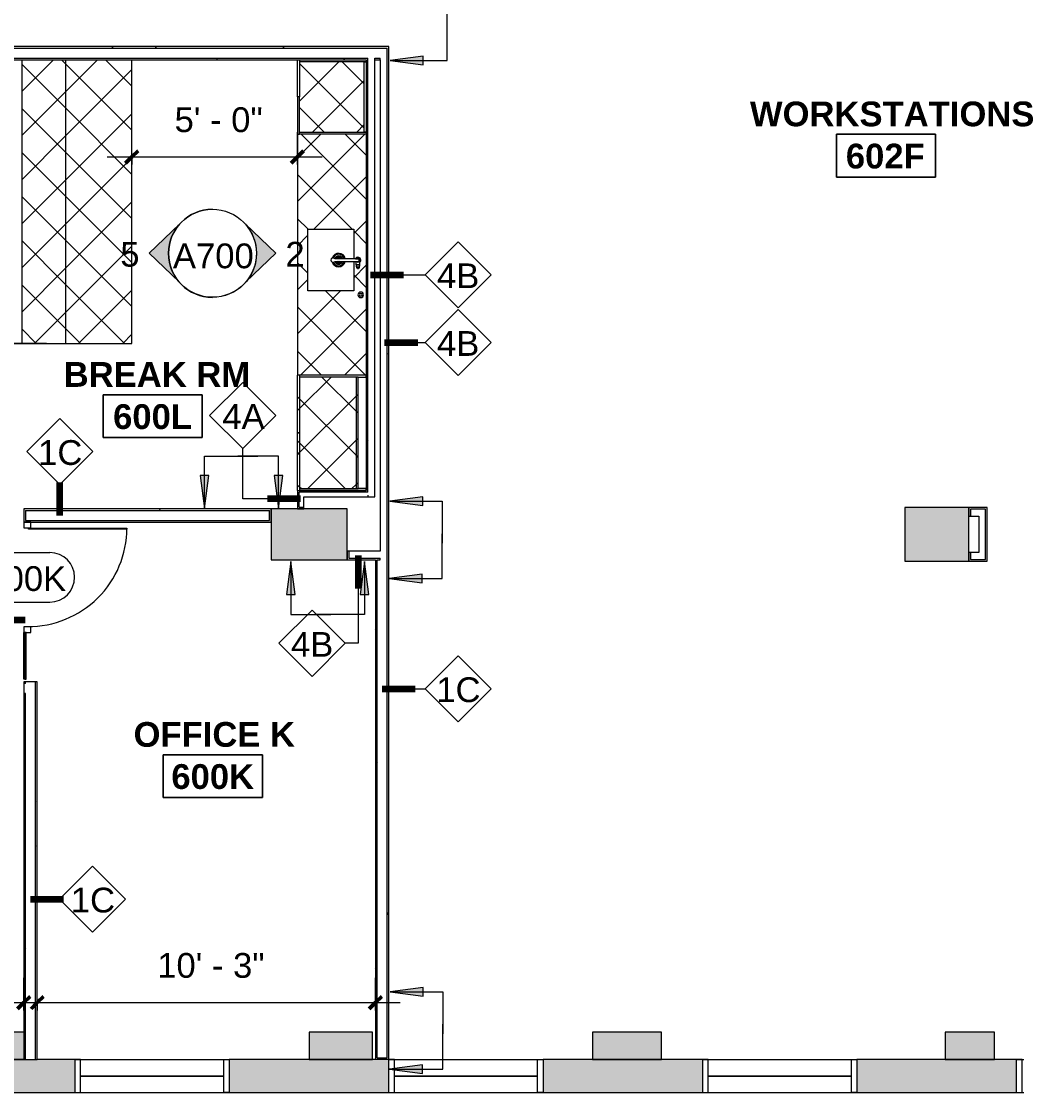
# Model space of a CAD drawing. Header units: inches. Extents: x 920 to 3279, y -557 to 1354.
# Drawn here: x 2695.1 to 3056.6, y 72 to 461.2 of the extents above; entities that cross this region are included whole.
import ezdxf

# ---------------------------------------------------------------- set-up
doc = ezdxf.new("R2010")
doc.units = ezdxf.units.IN
doc.header["$MEASUREMENT"] = 0
for name, color, linetype, lineweight in [('1600 K ST 6th Floor-Clean-REVISED_dwg', 8, 'Continuous', 9), ('A-ANNO-DIMS', 211, 'Continuous', 9), ('A-ANNO-DIMS-96', 211, 'Continuous', 9), ('A-AREA-IDEN', 2, 'Continuous', 9), ('A-COLS', 52, 'Continuous', 13), ('A-DOOR', 31, 'Continuous', 13), ('A-DOOR-IDEN', 31, 'Continuous', 9), ('A-GLAZ-CURT', 52, 'Continuous', 9), ('A-GLAZ-CWMG', 51, 'Continuous', 9), ('A-Glaz-Exst', 7, 'Continuous', 9), ('A-WALL', 113, 'Continuous', 13), ('A-WALL-IDEN', 211, 'Continuous', 9), ('A-WALL-PATT', 111, 'Continuous', 13), ('G-ANNO-SYMB', 111, 'Continuous', 9), ('G-ANNO-TEXT', 4, 'Continuous', 9), ('I-WALL', 2, 'Continuous', 13), ('P-SANR-FIXT', 6, 'Continuous', 9), ('Q-CASE', 31, 'Continuous', 9)]:
    doc.layers.add(name, color=color, linetype=linetype, lineweight=lineweight)
doc.styles.add('Arial', font='arial.ttf', dxfattribs={"height": 9})
doc.styles.add('Swis721 Lt BT_2', font='swissl.ttf', dxfattribs={"height": 9})
doc.styles.add('Swis721 Lt BT_B', font='', dxfattribs={"height": 9})
doc.styles.get('Swis721 Lt BT_B').set_extended_font_data('Swis721 Lt BT', bold=True)
doc.dimstyles.new('OTJ_-_3_32__Linear__1_2__Tolerance', dxfattribs={"dimscale": 12, "dimtxt": 9.497835, "dimasz": 0.375, "dimexe": 0.75, "dimexo": 0.5, "dimgap": 0.5, "dimtad": 1, "dimdec": 1, "dimrnd": 0.5, "dimzin": 3, "dimdsep": 46, "dimlunit": 4, "dimtxsty": 'Swis721 Lt BT_2', "dimblk1": 'OBLIQUE', "dimblk2": 'OBLIQUE', "dimsah": 1, "dimcen": 0.09, "dimdle": 0.75, "dimazin": 0, "dimtfac": 1, "dimtdec": 4, "dimtix": 1, "dimtmove": 0, "dimatfit": 3, "dimfxl": 1, "dimtvp": 1, "dimfrac": 2, "dimtolj": 1, "dimtzin": 0, "dimarcsym": 2})
pattern_1 = [(0, (1742.605, 0), (30.72, 7.68), [1.267, -21.773, 1.267, -21.773, -122.88]), (0, (1742.605, 0), (30.72, 7.68), [-46.08, 1.267, -44.813, 1.267, -21.773, -53.76]), (0, (1742.605, 0), (30.72, 7.68), [-115.2, 1.267, -14.093, 1.267, -37.133]), (120, (1754.125, 3.84), (-22.011075, 22.7643), [1.267, -21.773, 1.267, -21.773, -122.88]), (120, (1754.125, 3.84), (-22.011075, 22.7643), [-46.08, 1.267, -44.813, 1.267, -21.773, -53.76]), (120, (1754.125, 3.84), (-22.011075, 22.7643), [-115.2, 1.267, -14.093, 1.267, -37.133]), (240, (1757.965, 19.2), (-8.708925, -30.4443), [1.267, -21.773, 1.267, -21.773, -122.88]), (240, (1757.965, 19.2), (-8.708925, -30.4443), [-46.08, 1.267, -44.813, 1.267, -21.773, -53.76]), (240, (1757.965, 19.2), (-8.708925, -30.4443), [-115.2, 1.267, -14.093, 1.267, -37.133])]
pattern_2 = [(135, (334.719, -1080.067), (-8.01223, -8.01223), []), (225, (334.719, -1080.067), (8.01223, -8.01223), [])]
pattern_3 = [(45, (0, 0), (-8.01223, 8.01223), []), (135, (0, 0), (-8.01223, -8.01223), [])]

# ---------------------------------------------------------------- blocks, each defined once
blk = doc.blocks.new('CW-Single Glass Door - Patch Only - Short Pull-7431654-Level XX  CONSTRUCTION')
at = {"layer": 'A-DOOR'}
for p, q in [((-17.875, 37), (-17.5, 37)), ((-17.875, 1.25), (-17.875, 37)), ((-17.5, 37), (-17.5, 1.25)), ((-17.5, 1.25), (-17.875, 1.25))]:
    blk.add_line(p, q, dxfattribs=at)
at = {"layer": 'A-DOOR', "lineweight": 9}
blk.add_arc((-17.875, 1.25), 35.75, 359.5, 90, dxfattribs=at)
blk = doc.blocks.new('existing columns - existing columns-7228682-Level XX  CONSTRUCTION')
at = {"layer": 'A-COLS', "lineweight": 9}
h = blk.add_hatch(color=7, dxfattribs=at)
h.paths.add_polyline_path([(384.5, 264.85), (384.5, 284.85), (359.5, 284.85), (359.5, 264.85)], flags=0)
h.paths.add_polyline_path([(1273.33, 265.1), (1296.58, 265.1), (1296.58, 284.6), (1273.33, 284.6)], flags=0)
h.paths.add_polyline_path([(614.75, 265.1), (614.75, 284.6), (585.25, 284.6), (585.25, 265.1)], flags=0)
h.paths.add_polyline_path([(162.62, 265.35), (162.62, 284.85), (125.37, 284.85), (125.37, 265.35)], flags=0)
h.paths.add_polyline_path([(816.33, 265.6), (841.58, 265.6), (841.58, 284.1), (816.33, 284.1)], flags=0)
h.paths.add_polyline_path([(1043.14, 265.6), (1070.77, 265.6), (1070.77, 284.1), (1043.14, 284.1), (1043.14, 267.07)], flags=0)
h.paths.add_polyline_path([(1297.94, 517.56), (1297.94, 540.06), (1274.69, 540.06), (1274.69, 517.56)], flags=0)
h.paths.add_polyline_path([(1049.47, 518.87), (1070.77, 518.87), (1070.77, 538.75), (1043.14, 538.75), (1043.14, 518.87)], flags=0)
h.paths.add_polyline_path([(816.33, 520.1), (841.58, 520.1), (841.58, 538.22), (816.33, 538.22)], flags=0)
h.paths.add_polyline_path([(615, 520.1), (615, 539.97), (585, 539.97), (585, 520.1)], flags=0)
h.paths.add_polyline_path([(365.37, 522.37), (396.25, 522.37), (396.25, 540.6), (365.37, 540.6)], flags=0)
h.paths.add_polyline_path([(369, 759.02), (395, 759.02), (395, 770.52), (369, 770.52)], flags=0)
at = {"layer": 'A-COLS', "color": 8, "lineweight": 20}
for p, q in [((1296.58, 284.6), (1273.33, 284.6)), ((1273.33, 284.6), (1273.33, 265.1)), ((1296.58, 265.1), (1296.58, 284.6)), ((1070.77, 284.1), (1043.14, 284.1)), ((1043.14, 284.1), (1043.14, 265.6)), ((1070.77, 265.6), (1070.77, 284.1)), ((1043.14, 265.6), (1070.77, 265.6)), ((1273.33, 265.1), (1296.58, 265.1))]:
    blk.add_line(p, q, dxfattribs=at)
blk = doc.blocks.new('perimeter columns - perimeter columns-7228800-Level XX  CONSTRUCTION')
at = {"layer": 'A-COLS', "lineweight": 9}
h = blk.add_hatch(color=7, dxfattribs=at)
h.paths.add_polyline_path([(12, 84), (59, 84), (59, 94), (12, 94)], flags=0)
h.paths.add_polyline_path([(573.1, 84), (629, 84), (629, 94), (571, 94), (571, 84)], flags=0)
h.paths.add_polyline_path([(743.95, 84), (743.95, 94), (685, 94), (685, 84)], flags=0)
h.paths.add_polyline_path([(173, 84), (173, 94), (115, 94), (115, 84)], flags=0)
h.paths.add_polyline_path([(1390.51, 84), (1421.51, 84), (1426.24, 85.3), (1422.09, 94), (1390.51, 94)], flags=0)
h.paths.add_polyline_path([(229, 84), (287, 84), (287, 94), (229, 94)], flags=0)
h.paths.add_polyline_path([(953.95, 84), (953.95, 94), (931.95, 94), (931.95, 84), (953.33, 84)], flags=0)
h.paths.add_polyline_path([(457, 84), (515, 84), (515, 94), (457, 94)], flags=0)
h.paths.add_polyline_path([(343, 84), (401, 84), (401, 94), (343, 94)], flags=0)
h.paths.add_polyline_path([(1079.95, 84), (1079.95, 94), (1056.95, 94), (1056.95, 84)], flags=0)
h.paths.add_polyline_path([(1159.95, 84), (1184.95, 84), (1184.95, 94), (1159.95, 94)], flags=0)
h.paths.add_polyline_path([(1287.95, 84), (1305.95, 84), (1305.95, 94), (1287.95, 94)], flags=0)
h.paths.add_polyline_path([(838.95, 84), (838.95, 94), (819.95, 94), (819.95, 84), (838.33, 84)], flags=0)
h.paths.add_polyline_path([(1523.01, 178.61), (1524.2, 182.34), (1524.2, 206.47), (1515.95, 206.47), (1515.95, 182.29), (1519.44, 180.47)], flags=0)
h.paths.add_polyline_path([(1524.2, 318.22), (1524.2, 348.22), (1515.95, 348.22), (1515.95, 318.22)], flags=0)
h.paths.add_polyline_path([(1524.2, 436.04), (1524.2, 456.04), (1515.95, 456.04), (1515.95, 436.04)], flags=0)
h.paths.add_polyline_path([(1524.2, 551.04), (1524.2, 569.54), (1515.95, 569.54), (1515.95, 551.04)], flags=0)
h.paths.add_polyline_path([(1515.95, 680.5), (1524.2, 680.5), (1524.2, 704.5), (1515.95, 704.5)], flags=0)
h.paths.add_polyline_path([(722.81, 696.5), (739.8, 696.5), (739.8, 704.5), (722.81, 704.5)], flags=0)
h.paths.add_polyline_path([(946.41, 696.5), (952.2, 696.5), (952.2, 704.5), (932.2, 704.5), (932.2, 696.5)], flags=0)
h.paths.add_polyline_path([(833.7, 696.5), (833.7, 704.5), (815.2, 704.5), (815.2, 696.5)], flags=0)
h.paths.add_polyline_path([(574.9, 696.5), (574.9, 704.5), (560.9, 704.5), (560.9, 769.75), (547.9, 769.75), (547.9, 696.5), (573.1, 696.5)], flags=0)
h.paths.add_polyline_path([(1270.45, 696.5), (1301.45, 696.5), (1301.45, 704.5), (1270.45, 704.5)], flags=0)
h.paths.add_polyline_path([(1385.45, 696.5), (1410.45, 696.5), (1410.45, 704.5), (1385.45, 704.5)], flags=0)
h.paths.add_polyline_path([(1179.83, 696.5), (1182.95, 696.5), (1182.95, 704.5), (1159.7, 704.5), (1159.7, 696.5), (1174.08, 696.5)], flags=0)
h.paths.add_polyline_path([(1049.7, 696.5), (1075.7, 696.5), (1075.7, 704.5), (1049.7, 704.5)], flags=0)
at = {"layer": 'A-COLS', "color": 8, "lineweight": 20}
for p, q in [((953.95, 94), (931.95, 94)), ((953.95, 84), (953.95, 94)), ((1056.95, 94), (1056.95, 84)), ((1079.95, 94), (1056.95, 94)), ((1079.95, 84), (1079.95, 94)), ((1159.95, 94), (1159.95, 84)), ((1184.95, 94), (1159.95, 94)), ((1184.95, 84), (1184.95, 94)), ((1287.95, 94), (1287.95, 84)), ((1305.95, 94), (1287.95, 94)), ((1305.95, 84), (1305.95, 94)), ((931.95, 84), (953.95, 84)), ((1056.95, 84), (1079.95, 84)), ((1159.95, 84), (1184.95, 84)), ((1287.95, 84), (1305.95, 84))]:
    blk.add_line(p, q, dxfattribs=at)
blk = doc.blocks.new('System Panel - Glazed-7590579-Level XX  CONSTRUCTION')
at = {"layer": 'A-GLAZ-CURT', "lineweight": 13}
for p, q in [((8.5, 0.375), (-8.5, 0.375)), ((-8.5, 0.375), (-8.5, -0.125)), ((8.5, -0.125), (8.5, 0.375)), ((-8.5, -0.125), (8.5, -0.125))]:
    blk.add_line(p, q, dxfattribs=at)
blk = doc.blocks.new('Rectangular Mullion - 2_ x 2 9_16_ rectangular-7291188-Level XX  CONSTRUCTION')
at = {"layer": 'A-GLAZ-CWMG', "lineweight": 20}
for p, q in [((0, 0.4375), (-2, 0.4375)), ((-2, 0.4375), (-2, -2.125)), ((0, -2.125), (0, 0.4375)), ((-2, -2.125), (0, -2.125))]:
    blk.add_line(p, q, dxfattribs=at)
blk = doc.blocks.new('Rectangular Mullion - 1 1_8_ x 7_8_ rectangular-7590581-Level XX  CONSTRUCTION')
at = {"layer": 'A-GLAZ-CWMG'}
for p, q in [((953.33, 222.22), (953.33, 239.22)), ((954.2, 222.22), (954.2, 239.22)), ((953.64, 222.22), (953.33, 222.22)), ((954.2, 222.22), (954.14, 222.22))]:
    blk.add_line(p, q, dxfattribs=at)
blk = doc.blocks.new('CW Cupbd1 - Fridge 80_h x 24_d - 2 Doors - COUNTER DEPTH-7509609-Level XX  CONSTRUCTION')
at = {"layer": 'Q-CASE'}
h = blk.add_hatch(dxfattribs=at)
h.set_pattern_fill('FP_4', color=256, style=0, pattern_type=2)
h.set_pattern_definition(pattern_2)
h.paths.add_polyline_path([(43.25, -6.06), (43.25, -5.31), (2.75, -5.31), (2.75, -6.06), (40.29, -6.06)], flags=0)
h = blk.add_hatch(dxfattribs=at)
h.set_pattern_fill('FP_4', color=256, style=0, pattern_type=2)
h.set_pattern_definition(pattern_2)
h.paths.add_polyline_path([(43.25, -6.06), (2.75, -6.06), (2.75, -26.56), (43.25, -26.56)], flags=0)
h = blk.add_hatch(dxfattribs=at)
h.set_pattern_fill('FP_4', color=256, style=0, pattern_type=2)
h.set_pattern_definition(pattern_2)
h.paths.add_polyline_path([(23, -27.31), (23, -26.56), (2, -26.56), (2, -27.31)], flags=0)
h = blk.add_hatch(dxfattribs=at)
h.set_pattern_fill('FP_4', color=256, style=0, pattern_type=2)
h.set_pattern_definition(pattern_2)
h.paths.add_polyline_path([(44, -26.56), (23, -26.56), (23, -27.31), (44, -27.31)], flags=0)
at = {"layer": 'Q-CASE', "lineweight": 20}
for p, q in [((2.75, -2.36), (2, -2.36)), ((2, -2.36), (2, -26.56)), ((2.75, -5.31), (2.75, -2.36)), ((44, -2.36), (43.25, -2.36)), ((43.25, -2.36), (43.25, -5.31)), ((44, -26.56), (44, -2.36))]:
    blk.add_line(p, q, dxfattribs=at)
at = {"layer": 'Q-CASE'}
for p, q in [((43.25, -5.31), (2.75, -5.31)), ((2.75, -5.31), (2.75, -6.06)), ((2.75, -6.06), (2.75, -26.56)), ((2.75, -6.06), (43.25, -6.06)), ((43.25, -6.06), (43.25, -5.31)), ((43.25, -26.56), (43.25, -6.06)), ((2, -26.56), (23, -26.56)), ((2, -26.56), (2, -27.31)), ((23, -27.31), (23, -26.56)), ((23, -26.56), (44, -26.56)), ((23, -26.56), (23, -27.31)), ((44, -27.31), (44, -26.56)), ((23, -27.31), (2, -27.31)), ((44, -27.31), (23, -27.31))]:
    blk.add_line(p, q, dxfattribs=at)
blk = doc.blocks.new('SUITE 602 BAR1 - SUITE 602 BAR-7288213-Level XX  CONSTRUCTION')
at = {"layer": 'Q-CASE'}
h = blk.add_hatch(dxfattribs=at)
h.set_pattern_fill('FP_1', color=256, style=0, pattern_type=2)
h.set_pattern_definition(pattern_3)
h.paths.add_polyline_path([(968.57, 344.22), (968.57, 447.22), (952.57, 447.22), (952.57, 344.22), (967.57, 344.22)], flags=0)
h = blk.add_hatch(dxfattribs=at)
h.set_pattern_fill('FP_1', color=256, style=0, pattern_type=2)
h.set_pattern_definition(pattern_3)
h.paths.add_polyline_path([(968.57, 344.22), (992.57, 344.22), (992.57, 447.22), (968.57, 447.22), (968.57, 424.1)], flags=0)
for p, q in [((952.57, 447.22), (952.57, 344.22)), ((968.57, 344.22), (968.57, 447.22)), ((992.57, 344.22), (992.57, 447.22)), ((952.57, 344.22), (968.57, 344.22)), ((968.57, 344.22), (992.57, 344.22))]:
    blk.add_line(p, q, dxfattribs=at)
blk = doc.blocks.new('Sink-Top_Under_Mount-Kitchen-KOHLER-Vault-K-3894 _2_ - Under-Mount_ NA-Stainless Steel-7303153-Level XX  CONSTRUCTION')
at = {"layer": 'P-SANR-FIXT'}
for centre in [(-1.28, 0), (-1.25, 0.28), (-1.15, 0.56), (-1, 0.8), (-0.95, 0), (-0.91, 0.29), (-0.8, 1), (-0.77, 0.56), (-0.62, 0), (-0.56, 1.15), (-0.56, 0.77), (-0.54, 0.31), (0.54, 0.31), (0.56, 1.15), (0.56, 0.77), (0.62, 0), (0.77, 0.56), (0.8, 1), (0.91, 0.29), (0.95, 0), (1, 0.8), (1.15, 0.56), (1.25, 0.28), (1.28, 0), (-1.25, -0.28), (-1.15, -0.56), (-1, -0.8), (-0.91, -0.29), (-0.8, -1), (-0.77, -0.56), (-0.56, -0.77), (-0.56, -1.15), (-0.54, -0.31), (0.54, -0.31), (0.56, -1.15), (0.56, -0.77), (0.77, -0.56), (0.8, -1), (0.91, -0.29), (1, -0.8), (1.15, -0.56), (1.25, -0.28)]:
    blk.add_circle(centre, 0.0946, dxfattribs=at)
for radius, start, end in [(2.45, 101.5682, 252.0188), (2.15, 103.1041, 249.4805), (2.12, 103.314, 249.3298), (1.5, 108.3684, 249.6965), (1.5, 360, 71.5564), (2.45, 360, 78.3934), (2.15, 360, 76.9136), (2.12, 360, 76.72), (1.5, 289.9108, 360), (2.12, 289.9228, 360), (2.15, 289.7808, 360), (2.45, 287.5521, 360)]:
    blk.add_arc((0, 0), radius, start, end, dxfattribs=at)
blk = doc.blocks.new('Faucet-Kitchen-KOHLER-Simplice-K-596 _1_ - CP-Polished Chrome-7305370-Level XX  CONSTRUCTION')
at = {"layer": 'P-SANR-FIXT'}
for p, q in [((-0.47, -0.93), (-0.47, 0.03)), ((1.71, 0.65), (0.77, 0.7)), ((1.74, 0.56), (1.74, 0.62)), ((1.74, 0.56), (1.74, -0.56)), ((1.79, 0.56), (1.74, 0.56)), ((1.79, 0.6), (1.79, 0.56)), ((1.79, 0.56), (1.79, -0.56)), ((2.77, 0.57), (1.83, 0.64)), ((2.74, 0.36), (2.32, 0.36)), ((2.69, 0.15), (2.69, -0.13)), ((3.02, 0.19), (2.73, 0.19)), ((2.85, 0.24), (2.85, 0.5)), ((3.02, 0.19), (2.92, 0.19)), ((3.02, -0.19), (3.02, 0.19)), ((-0.47, -0.93), (-0.47, -8.29)), ((0.47, -0.93), (0.47, 0)), ((0.47, -8.32), (0.47, -0.93)), ((1.74, -0.62), (1.74, -0.56)), ((1.74, -0.56), (1.79, -0.56)), ((1.79, -0.56), (1.79, -0.6)), ((2.74, -0.37), (2.32, -0.37)), ((2.75, -0.19), (3.02, -0.19)), ((2.85, -0.5), (2.85, -0.25)), ((2.92, -0.19), (3.02, -0.19)), ((-0.47, -8.29), (-0.71, -8.89)), ((0.7, -8.89), (0.47, -8.32))]:
    blk.add_line(p, q, dxfattribs=at)
for centre, radius, start, end in [((0, 0), 1.04, 42.1959, 180), ((0, 0), 0.723, 360, 180), ((0, 0), 0.472, 360, 176.882), ((0.62, -3.7), 4.4, 88.0554, 95.0922), ((1.71, 0.62), 0.0286, 0, 87), ((1.83, 0.6), 0.0344, 90, 180), ((2.73, 0.79), 0.608, 226.3561, 270), ((1.47, 0), 0.922, 336.8502, 23.1498), ((2.73, 0.15), 0.037, 90, 180), ((2.77, 0.49), 0.0829, 7.4038, 86), ((3.08, 0.48), 0.333, 224.9896, 240.1997), ((0, 0), 1.04, 180, 243.0863), ((0, 0), 0.723, 180, 229.2949), ((0, 0), 0.723, 310.8692, 360), ((0, 0), 1.04, 297.0105, 317.5003), ((0.62, 3.69), 4.4, 268.0554, 271.9446), ((3.55, -39.55), 38.95, 92.7065, 94.0949), ((1.71, -0.62), 0.0313, 272.7065, 360), ((1.83, -0.6), 0.0353, 180, 271.9618), ((1.37, 12.7), 13.34, 271.9618, 276.0368), ((2.75, -0.83), 0.635, 90, 133.3167), ((2.75, -0.13), 0.0624, 180, 270), ((2.77, -0.5), 0.0743, 270, 0), ((3.07, -0.46), 0.306, 119.0824, 135.6683), ((-0.01, -9.11), 0.742, 162.4663, 17.5337)]:
    blk.add_arc(centre, radius, start, end, dxfattribs=at)
for centre, major_axis, ratio, start_param, end_param in [((2.51, 1.15), (-0.475, 0.972), 0.199029, 2.42058, 2.894638), ((2.49, -1.15), (0.496, 0.963), 0.190716, 0.27771, 0.732663)]:
    blk.add_ellipse(centre, major_axis=major_axis, ratio=ratio, start_param=start_param, end_param=end_param, dxfattribs=at)
blk = doc.blocks.new('INSINKERATOR SINK TOP SWITCH - INSINKERATOR SINK TOP SWITCH-7310114-Level XX  CONSTRUCTION')
at = {"layer": 'P-SANR-FIXT'}
for radius, start, end in [(1, 360, 180), (1, 180, 360), (0.5, 360, 180), (0.5, 180, 360)]:
    blk.add_arc((0, 0), radius, start, end, dxfattribs=at)
blk = doc.blocks.new('Rectangular Mullion - 2_ x 2 9_16_ rectangular-7349704-Level XX  CONSTRUCTION')
at = {"layer": 'A-GLAZ-CWMG', "lineweight": 20}
for p, q in [((-1, 0.4375), (1, 0.4375)), ((-1, -2.125), (-1, 0.4375)), ((1, 0.4375), (1, -2.125)), ((1, -2.125), (-1, -2.125))]:
    blk.add_line(p, q, dxfattribs=at)
blk = doc.blocks.new('CW Cupbd Combined - Oven Tower 96_h x 24_d - Single Shelf-7551916-Level XX  CONSTRUCTION')
at = {"layer": 'Q-CASE'}
h = blk.add_hatch(dxfattribs=at)
h.set_pattern_fill('FP_6', color=256, style=0, pattern_type=2)
h.set_pattern_definition([(315, (-418.23, 1083.019), (8.01223, 8.01223), []), (45, (-418.23, 1083.019), (-8.01223, 8.01223), [])])
h.paths.add_polyline_path([(2.75, 9.86), (2.75, 6.06), (28.25, 6.06), (28.25, 29.56), (2.75, 29.56), (2.75, 26.51)], flags=0)
at = {"layer": 'Q-CASE', "lineweight": 20}
for p, q in [((15.5, 30.31), (2, 30.31)), ((2, 30.31), (2, 29.56)), ((2, 29.56), (15.5, 29.56)), ((2, 5.31), (2, 29.56)), ((2.75, 29.56), (2.75, 5.31)), ((15.5, 29.56), (15.5, 30.31)), ((15.5, 29.56), (15.5, 30.31)), ((15.5, 30.31), (29, 30.31)), ((29, 29.56), (15.5, 29.56)), ((28.25, 5.31), (28.25, 29.56)), ((29, 30.31), (29, 29.56)), ((29, 29.56), (29, 5.31)), ((2.75, 5.31), (2, 5.31)), ((2.75, 6.06), (28.25, 6.06)), ((2.75, 5.31), (2.75, 6.06)), ((28.25, 5.31), (2.75, 5.31)), ((28.25, 6.06), (28.25, 5.31)), ((29, 5.31), (28.25, 5.31))]:
    blk.add_line(p, q, dxfattribs=at)
blk = doc.blocks.new('1600 K ST 6th Floor-Clean-REVISED_dwg-7023626-Level XX  CONSTRUCTION')
at = {"layer": 'A-Glaz-Exst'}
for p, q in [((973.95, 84), (971.95, 84)), ((971.95, 84), (1027.95, 84)), ((1025.95, 84), (1027.95, 84)), ((1087.95, 84), (1085.95, 84)), ((1085.95, 84), (1141.95, 84)), ((1139.95, 84), (1141.95, 84)), ((1201.95, 84), (1199.95, 84)), ((1199.95, 84), (1255.95, 84)), ((1253.95, 84), (1255.95, 84)), ((1315.95, 84), (1313.95, 84)), ((1313.95, 84), (1369.95, 84)), ((971.95, 72), (1027.95, 72)), ((1085.95, 72), (1141.95, 72)), ((1199.95, 72), (1255.95, 72)), ((1313.95, 72), (1369.95, 72))]:
    blk.add_line(p, q, dxfattribs=at)
at = {"layer": 'A-Glaz-Exst', "flags": 128}
for points in [[(971.95, 72), (973.95, 72), (973.95, 84)], [(1027.95, 72), (1025.95, 72), (1025.95, 84)], [(1085.95, 72), (1087.95, 72), (1087.95, 84)], [(1141.95, 72), (1139.95, 72), (1139.95, 84)], [(1199.95, 72), (1201.95, 72), (1201.95, 84)], [(1255.95, 72), (1253.95, 72), (1253.95, 84)], [(1313.95, 72), (1315.95, 72), (1315.95, 84)], [(1025.95, 78), (1025.95, 78), (973.96, 78), (973.95, 78), (1025.95, 78), (1025.95, 78), (973.95, 78), (973.95, 78)], [(1139.95, 78), (1139.95, 78), (1087.96, 78), (1087.95, 78), (1139.95, 78), (1139.95, 78), (1087.95, 78), (1087.95, 78)], [(1201.95, 78), (1201.95, 78), (1253.95, 78), (1253.95, 78), (1201.95, 78), (1201.96, 78), (1253.95, 78)]]:
    blk.add_lwpolyline(points, dxfattribs=at)
blk = doc.blocks.new('Elevation - Filled Arrow 2-347888-Level XX  CONSTRUCTION')
at = {"layer": 'G-ANNO-SYMB'}
blk.add_circle((0, 0), 0.1664, dxfattribs=at)
blk = doc.blocks.new('Elevation - Filled Arrow-151867-Level XX  CONSTRUCTION')
at = {"layer": 'G-ANNO-SYMB'}
h = blk.add_hatch(color=256, dxfattribs=at)
edge = h.paths.add_edge_path(flags=0)
edge.add_line((0, 0.2393), (0.1103, 0.1247))
edge.add_arc((-0.0002, -0.0002), 0.1667, 48.498, 130.5571)
edge.add_line((-0.1085, 0.1265), (0, 0.2393))
for p, q in [((0, 0.2393), (-0.1085, 0.1265)), ((-0.1084, 0.1266), (0, 0.2393)), ((0, 0.2393), (-0.1084, 0.1266)), ((0, 0.2393), (0.11, 0.1249)), ((0.1103, 0.1247), (0, 0.2393))]:
    blk.add_line(p, q, dxfattribs=at)
blk.add_arc((-0.0002, -0.0002), 0.1667, 48.498, 130.5571, dxfattribs=at)
blk.add_ellipse((-0.0002, -0.0001), major_axis=(-0.1667, 0), ratio=0.999376, start_param=3.141593, end_param=6.283185, dxfattribs=at)
blk = doc.blocks.new('DIMBLOCK5-Level XX  CONSTRUCTION')
at = {"layer": 'A-ANNO-DIMS-96', "transparency": 16777216}
for p, q in [((2581.56, 101.88), (2581.56, 113.7)), ((2695.93, 101.88), (2695.93, 113.7)), ((2572.56, 104.7), (2704.93, 104.7)), ((2581.56, 104.7), (2581.56, 101.88)), ((2695.93, 104.7), (2695.93, 101.88))]:
    blk.add_line(p, q, dxfattribs=at)
at = {"layer": 'A-ANNO-DIMS-96', "lineweight": 50, "transparency": 16777216}
for p, q in [((2581.56, 104.7), (2583.81, 106.95)), ((2695.93, 104.7), (2698.18, 106.95)), ((2581.56, 104.7), (2579.31, 102.45)), ((2695.93, 104.7), (2693.68, 102.45))]:
    blk.add_line(p, q, dxfattribs=at)
at = {"layer": 'A-ANNO-DIMS-96', "color": 0, "transparency": 16777216, "char_height": 9, "attachment_point": 1, "line_spacing_factor": 1.005062, "style": 'Swis721 Lt BT_2'}
for s, insert, width in [('9\' - 6 1/2"', (2614.1, 122.71), 59.1579), ('VIF', (2630.15, 95.63), 20.6239)]:
    blk.add_mtext(s, dxfattribs=dict(at, insert=insert, width=width))
blk = doc.blocks.new('_Oblique')
at = {"color": 0, "linetype": 'ByBlock', "lineweight": -2}
blk.add_line((-0.5, -0.5), (0.5, 0.5), dxfattribs=at)
blk = doc.blocks.new('Room Tag - Room Name and Number-3379422-Level XX  CONSTRUCTION')
at = {"layer": 'A-AREA-IDEN'}
for p, q in [((-0.1881, -0.1636), (-0.1881, -0.0018)), ((-0.1881, -0.0018), (0.1869, -0.0018)), ((0.1869, -0.0018), (-0.1881, -0.0018)), ((-0.1881, -0.0018), (-0.1881, -0.1636)), ((0.1869, -0.0018), (0.1869, -0.1636)), ((0.1869, -0.1636), (0.1869, -0.0018)), ((0.1869, -0.1636), (-0.1881, -0.1636)), ((-0.1881, -0.1636), (0.1869, -0.1636))]:
    blk.add_line(p, q, dxfattribs=at)
blk = doc.blocks.new('DIMBLOCK7-Level XX  CONSTRUCTION')
at = {"layer": 'A-ANNO-DIMS-96', "transparency": 16777216}
for p, q in [((2700.81, 101.88), (2700.81, 113.7)), ((2823.68, 101.88), (2823.68, 113.7)), ((2691.81, 104.7), (2832.68, 104.7)), ((2700.81, 104.7), (2700.81, 101.88)), ((2823.68, 104.7), (2823.68, 101.88))]:
    blk.add_line(p, q, dxfattribs=at)
at = {"layer": 'A-ANNO-DIMS-96', "lineweight": 50, "transparency": 16777216}
for p, q in [((2700.81, 104.7), (2703.06, 106.95)), ((2823.68, 104.7), (2825.93, 106.95)), ((2700.81, 104.7), (2698.56, 102.45)), ((2823.68, 104.7), (2821.43, 102.45))]:
    blk.add_line(p, q, dxfattribs=at)
at = {"layer": 'A-ANNO-DIMS-96', "color": 0, "transparency": 16777216, "insert": (2744.38, 122.71), "char_height": 9, "width": 42.8759, "attachment_point": 1, "line_spacing_factor": 1.005062, "style": 'Swis721 Lt BT_2'}
blk.add_mtext('10\' - 3"', dxfattribs=at)
blk = doc.blocks.new('DIMBLOCK8-Level XX  CONSTRUCTION')
at = {"layer": 'A-ANNO-DIMS-96', "transparency": 16777216}
for p, q in [((2687.85, 275.1), (2687.85, 353.22)), ((2704.17, 344.22), (2678.85, 344.22)), ((2687.85, 344.22), (2704.17, 344.22)), ((2689.93, 284.1), (2678.85, 284.1)), ((2687.85, 284.1), (2689.93, 284.1))]:
    blk.add_line(p, q, dxfattribs=at)
at = {"layer": 'A-ANNO-DIMS-96', "lineweight": 50, "transparency": 16777216}
for p, q in [((2687.85, 344.22), (2685.6, 346.47)), ((2687.85, 344.22), (2690.1, 341.97)), ((2687.85, 284.1), (2685.6, 286.35)), ((2687.85, 284.1), (2690.1, 281.85))]:
    blk.add_line(p, q, dxfattribs=at)
at = {"layer": 'A-ANNO-DIMS-96', "color": 0, "transparency": 16777216, "insert": (2669.84, 299.61), "char_height": 9, "width": 34.9159, "attachment_point": 1, "rotation": 90, "line_spacing_factor": 1.005062, "style": 'Swis721 Lt BT_2'}
blk.add_mtext('5\' - 0"', dxfattribs=at)
blk = doc.blocks.new('DIMBLOCK9-Level XX  CONSTRUCTION')
at = {"layer": 'A-ANNO-DIMS-96', "transparency": 16777216}
for p, q in [((2735.17, 409.15), (2735.17, 420.96)), ((2795.31, 409.15), (2795.31, 420.96)), ((2726.17, 411.96), (2804.31, 411.96)), ((2735.17, 411.96), (2735.17, 409.15)), ((2795.31, 411.96), (2795.31, 409.15))]:
    blk.add_line(p, q, dxfattribs=at)
at = {"layer": 'A-ANNO-DIMS-96', "lineweight": 50, "transparency": 16777216}
for p, q in [((2735.17, 411.96), (2737.42, 414.21)), ((2795.31, 411.96), (2797.56, 414.21)), ((2735.17, 411.96), (2732.92, 409.71)), ((2795.31, 411.96), (2793.06, 409.71))]:
    blk.add_line(p, q, dxfattribs=at)
at = {"layer": 'A-ANNO-DIMS-96', "color": 0, "transparency": 16777216, "insert": (2750.69, 429.98), "char_height": 9, "width": 34.9159, "attachment_point": 1, "line_spacing_factor": 1.005062, "style": 'Swis721 Lt BT_2'}
blk.add_mtext('5\' - 0"', dxfattribs=at)
blk = doc.blocks.new('Wall Tag - 1_4_-62626-Level XX  CONSTRUCTION')
at = {"layer": 'A-WALL-IDEN'}
for p, q in [((-0.125, 0), (0, 0.125)), ((0, 0.125), (0.125, 0)), ((-0.125, 0), (0, -0.125)), ((0, -0.125), (0.125, 0))]:
    blk.add_line(p, q, dxfattribs=at)
blk = doc.blocks.new('Door Tag - Door Tag-41184-Level XX  CONSTRUCTION')
at = {"layer": 'A-DOOR-IDEN'}
for p, q in [((-0.09375, 0.09375), (0.09375, 0.09375)), ((-0.09375, -0.09375), (0.09375, -0.09375))]:
    blk.add_line(p, q, dxfattribs=at)
for centre, start, end in [((-0.09375, 0), 90, 270), ((0.09375, 0), 270, 90)]:
    blk.add_arc(centre, 0.09375, start, end, dxfattribs=at)

msp = doc.modelspace()

# ---------------------------------------------------------------- hatches: boundary and pattern name
at = {"layer": 'A-WALL-PATT', "lineweight": 9}
h = msp.add_hatch(dxfattribs=at)
h.set_pattern_fill('FP_2', color=256, style=0, pattern_type=2)
h.set_pattern_definition(pattern_1)
h.paths.add_polyline_path([(2827.93, 451.47), (2827.93, 452.1), (2163, 452.1), (2163, 451.47), (2825.43, 451.47)], flags=0)
h = msp.add_hatch(dxfattribs=at)
h.set_pattern_fill('FP_2', color=256, style=0, pattern_type=2)
h.set_pattern_definition(pattern_1)
h.paths.add_polyline_path([(2828.56, 265.6), (2828.56, 452.1), (2827.93, 452.1), (2827.93, 265.6)], flags=0)
h = msp.add_hatch(dxfattribs=at)
h.set_pattern_fill('FP_2', color=256, style=0, pattern_type=2)
h.set_pattern_definition(pattern_1)
h.paths.add_polyline_path([(2820.93, 447.22), (2820.93, 447.85), (2327.23, 447.85), (2327.23, 447.22), (2820.31, 447.22)], flags=0)
h.paths.add_polyline_path([(2825.43, 447.22), (2825.43, 447.85), (2823.43, 447.85), (2823.43, 447.22), (2825, 447.22)], flags=0)
h.paths.add_polyline_path([(2226.25, 447.22), (2323.61, 447.22), (2323.61, 447.85), (2225.62, 447.85), (2225.62, 447.22)], flags=0)
h.paths.add_polyline_path([(2167.98, 447.22), (2222, 447.22), (2222, 447.85), (2167.25, 447.85), (2167.25, 447.22), (2167.87, 447.22)], flags=0)
h.paths.add_polyline_path([(2163.62, 447.22), (2163.62, 447.85), (2163, 447.85), (2163, 447.22)], flags=0)
h = msp.add_hatch(dxfattribs=at)
h.set_pattern_fill('FP_2', color=256, style=0, pattern_type=2)
h.set_pattern_definition(pattern_1)
h.paths.add_polyline_path([(2820.93, 290.1), (2820.93, 447.22), (2820.31, 447.22), (2820.31, 290.1)], flags=0)
h = msp.add_hatch(dxfattribs=at)
h.set_pattern_fill('FP_2', color=256, style=0, pattern_type=2)
h.set_pattern_definition(pattern_1)
h.paths.add_polyline_path([(2795.98, 290.1), (2820.31, 290.1), (2820.31, 290.72), (2795.98, 290.72)], flags=0)
h = msp.add_hatch(dxfattribs=at)
h.set_pattern_fill('FP_2', color=256, style=0, pattern_type=2)
h.set_pattern_definition(pattern_1)
h.paths.add_polyline_path([(2785.12, 279.85), (2785.75, 279.85), (2785.75, 284.1), (2695.93, 284.1), (2695.93, 279.85), (2696.56, 279.85), (2696.56, 283.47), (2785.12, 283.47)], flags=0)
h = msp.add_hatch(dxfattribs=at)
h.set_pattern_fill('FP_2', color=256, style=0, pattern_type=2)
h.set_pattern_definition(pattern_1)
h.paths.add_polyline_path([(2827.93, 84), (2827.93, 84.62), (2824.31, 84.62), (2824.31, 265.6), (2823.68, 265.6), (2823.68, 84), (2827.93, 84)], flags=0)
h = msp.add_hatch(dxfattribs=at)
h.set_pattern_fill('FP_2', color=256, style=0, pattern_type=2)
h.set_pattern_definition(pattern_1)
h.paths.add_polyline_path([(2828.56, 84), (2828.56, 265.6), (2827.93, 265.6), (2827.93, 84)], flags=0)
h = msp.add_hatch(dxfattribs=at)
h.set_pattern_fill('FP_2', color=256, style=0, pattern_type=2)
h.set_pattern_definition(pattern_1)
h.paths.add_polyline_path([(2696.51, 94), (2696.56, 94), (2696.56, 216.97), (2695.93, 216.97), (2695.93, 94)], flags=0)
h.paths.add_polyline_path([(2696.56, 220.6), (2696.56, 221.22), (2695.93, 221.22), (2695.93, 220.6)], flags=0)
h = msp.add_hatch(dxfattribs=at)
h.set_pattern_fill('FP_2', color=256, style=0, pattern_type=2)
h.set_pattern_definition(pattern_1)
h.paths.add_polyline_path([(2700.81, 84), (2700.81, 221.22), (2700.18, 221.22), (2700.18, 84)], flags=0)
for points in [[(2714.56, 72), (2714.56, 84), (2656.56, 84), (2656.56, 72), (2661.95, 72)], [(2828.56, 72), (2828.56, 84), (2770.56, 84), (2770.56, 72)], [(2942.56, 72), (2942.56, 84), (2884.56, 84), (2884.56, 72)], [(3056.56, 72), (3056.56, 84), (2998.56, 84), (2998.56, 72)]]:
    msp.add_hatch(color=7, dxfattribs=at).paths.add_polyline_path(points, flags=0)
at = {"layer": 'G-ANNO-TEXT'}
for points in [[(2828.96, 447.02), (2840.96, 445.44), (2840.96, 448.6)], [(2761.6, 284.18), (2763.18, 296.18), (2760.02, 296.18)], [(2788.39, 284.18), (2789.97, 296.18), (2786.81, 296.18)], [(2828.83, 286.89), (2840.83, 285.31), (2840.83, 288.47)], [(2792.93, 264.95), (2791.35, 252.95), (2794.51, 252.95)], [(2819.72, 264.95), (2818.14, 252.95), (2821.3, 252.95)], [(2828.59, 258.75), (2840.59, 257.17), (2840.59, 260.33)], [(2829.04, 108.62), (2841.04, 107.04), (2841.04, 110.2)], [(2828.79, 80.47), (2840.79, 78.89), (2840.79, 82.05)]]:
    msp.add_hatch(color=7, dxfattribs=at).paths.add_polyline_path(points, flags=0)
at = {"layer": 'Q-CASE'}
h = msp.add_hatch(dxfattribs=at)
h.set_pattern_fill('FP_1', color=256, style=0, pattern_type=2)
h.set_pattern_definition([(45, (1742.605, 0), (-8.01223, 8.01223), []), (135, (1742.605, 0), (-8.01223, -8.01223), [])])
h.paths.add_polyline_path([(2795.36, 332.72), (2820.31, 332.72), (2820.31, 420.22), (2795.31, 420.22), (2795.31, 332.72)], flags=0)
h.paths.add_polyline_path([(2818.31, 360.85), (2818.05, 360.88), (2817.81, 360.98), (2817.6, 361.14), (2817.44, 361.35), (2817.34, 361.59), (2817.31, 361.85), (2817.34, 362.11), (2817.44, 362.35), (2817.74, 362.66), (2817.83, 362.72), (2818.05, 362.81), (2818.31, 362.85), (2818.57, 362.81), (2818.81, 362.71), (2819.02, 362.56), (2819.18, 362.35), (2819.28, 362.11), (2819.31, 361.85), (2819.28, 361.59), (2819.18, 361.35), (2819.02, 361.14), (2818.81, 360.98), (2818.57, 360.88)], flags=0)
h.paths.add_polyline_path([(2815.76, 363.3), (2799.12, 363.3), (2799.12, 385.65), (2815.76, 385.65), (2815.76, 374.95), (2816.38, 374.95), (2816.61, 375.23), (2816.67, 375.3), (2816.87, 375.42), (2817.08, 375.49), (2817.31, 375.52), (2817.56, 375.49), (2817.79, 375.4), (2818.01, 375.24), (2818.2, 375.01), (2818.29, 374.83), (2818.34, 374.61), (2818.35, 374.36), (2818.29, 374.11), (2818.17, 373.89), (2818.01, 373.7), (2817.96, 372.76), (2817.87, 372.73), (2817.88, 372.68), (2817.95, 372.65), (2817.87, 371.69), (2817.81, 371.63), (2817.52, 371.59), (2817.5, 371.56), (2817.5, 371.46), (2817.12, 371.46), (2817.08, 371.61), (2817.06, 371.63), (2816.81, 371.63), (2816.74, 371.7), (2816.7, 372.66), (2816.75, 372.68), (2816.75, 372.73), (2816.66, 372.76), (2816.61, 373.71), (2816.34, 374), (2815.76, 374), (2815.76, 363.72)], flags=0)

# ---------------------------------------------------------------- linework, layer by layer
at = {"layer": 'A-WALL'}
for p, q in [((2163, 451.47), (2827.93, 451.47)), ((2827.93, 84.62), (2827.93, 451.47)), ((2327.23, 447.85), (2820.93, 447.85)), ((2820.93, 290.1), (2820.93, 447.85)), ((2823.43, 447.22), (2823.43, 447.85)), ((2823.43, 447.85), (2825.43, 447.85)), ((2825.43, 447.22), (2825.43, 447.85)), ((2795.98, 284.72), (2795.98, 290.1)), ((2820.93, 290.1), (2795.98, 290.1)), ((2795.98, 284.72), (2797.61, 284.72)), ((2696.56, 283.47), (2696.56, 279.85)), ((2696.56, 283.47), (2785.12, 283.47)), ((2785.12, 279.85), (2785.12, 283.47)), ((3045.31, 283.97), (3039.81, 283.97)), ((3039.81, 283.97), (3039.81, 281.47)), ((3045.31, 265.72), (3045.31, 283.97)), ((2696.56, 279.85), (2785.12, 279.85)), ((2814, 268.72), (2814, 266.22)), ((2814, 266.22), (2825.43, 266.22)), ((2824.31, 265.6), (2825.43, 265.6)), ((2824.31, 84.62), (2824.31, 265.6)), ((2825.43, 265.6), (2825.43, 266.22)), ((3039.81, 268.22), (3039.81, 265.72)), ((3039.81, 265.72), (3045.31, 265.72)), ((2696.56, 220.6), (2695.93, 220.6)), ((2696.56, 220.6), (2696.56, 221.22)), ((2700.18, 84), (2700.18, 221.22)), ((2696.56, 216.97), (2695.93, 216.97)), ((2696.56, 84), (2696.56, 216.97)), ((2695.93, 84), (2700.81, 84)), ((2824.31, 84.62), (2827.93, 84.62))]:
    msp.add_line(p, q, dxfattribs=at)
at = {"layer": 'A-WALL', "color": 8, "lineweight": 20}
for p, q in [((2695.93, 84), (2656.56, 84)), ((2714.56, 84), (2700.81, 84)), ((2714.56, 72), (2714.56, 84)), ((2828.56, 84), (2770.56, 84)), ((2770.56, 84), (2770.56, 72)), ((2828.56, 72), (2828.56, 84)), ((2942.56, 84), (2884.56, 84)), ((2884.56, 84), (2884.56, 72)), ((2942.56, 72), (2942.56, 84)), ((3056.56, 84), (2998.56, 84)), ((2998.56, 84), (2998.56, 72)), ((3056.56, 72), (3056.56, 84)), ((2656.56, 72), (2714.56, 72)), ((2770.56, 72), (2828.56, 72)), ((2884.56, 72), (2942.56, 72)), ((2998.56, 72), (3056.56, 72))]:
    msp.add_line(p, q, dxfattribs=at)
at = {"layer": 'A-WALL-IDEN', "lineweight": 90}
for p, q in [((2821.87, 369.14), (2833.87, 369.14)), ((2827, 344.56), (2839, 344.56)), ((2709.03, 281.66), (2709.03, 293.66)), ((2796.48, 287.7), (2784.48, 287.7)), ((2817.41, 267.16), (2817.41, 255.16)), ((2696.37, 243.65), (2684.37, 243.65)), ((2826.12, 218.74), (2838.12, 218.74)), ((2698.37, 142.32), (2710.37, 142.32))]:
    msp.add_line(p, q, dxfattribs=at)
at = {"layer": 'A-WALL-IDEN'}
for p, q in [((2821.87, 369.14), (2841.67, 369.14)), ((2827, 344.56), (2841.67, 344.56)), ((2775.43, 287.7), (2775.43, 306.01)), ((2709.03, 281.66), (2709.03, 292.92)), ((2796.48, 287.7), (2775.43, 287.7)), ((2817.41, 267.16), (2817.41, 235.23)), ((2696.37, 243.65), (2672.61, 243.65)), ((2817.41, 235.23), (2812.62, 235.23)), ((2826.12, 218.74), (2841.67, 218.74)), ((2698.37, 142.32), (2708.9, 142.32))]:
    msp.add_line(p, q, dxfattribs=at)
at = {"layer": 'G-ANNO-TEXT', "color": 7}
for p, q in [((2849.74, 447.02), (2849.74, 487.42)), ((2840.96, 448.6), (2828.96, 447.02)), ((2840.96, 445.44), (2840.96, 448.6)), ((2828.96, 447.02), (2840.96, 445.44)), ((2828.96, 447.02), (2849.74, 447.02)), ((2761.6, 303.18), (2779.67, 303.18)), ((2761.6, 284.18), (2761.6, 303.18)), ((2773.9, 303.18), (2773.64, 303.18)), ((2788.39, 303.18), (2773.9, 303.18)), ((2779.67, 303.18), (2780.92, 303.18)), ((2788.39, 284.18), (2788.39, 303.18)), ((2763.18, 296.18), (2760.02, 296.18)), ((2760.02, 296.18), (2761.6, 284.18)), ((2761.6, 284.18), (2763.18, 296.18)), ((2789.97, 296.18), (2786.81, 296.18)), ((2786.81, 296.18), (2788.39, 284.18)), ((2788.39, 284.18), (2789.97, 296.18)), ((2840.83, 288.47), (2828.83, 286.89)), ((2840.83, 285.31), (2840.83, 288.47)), ((2828.83, 286.89), (2840.83, 285.31)), ((2828.83, 286.89), (2847.91, 286.89)), ((2847.91, 286.89), (2847.89, 271.59)), ((2847.89, 258.75), (2847.89, 275.07)), ((2792.93, 264.95), (2791.35, 252.95)), ((2794.51, 252.95), (2792.93, 264.95)), ((2792.93, 264.95), (2792.93, 245.7)), ((2819.72, 264.95), (2818.14, 252.95)), ((2821.3, 252.95), (2819.72, 264.95)), ((2819.72, 264.95), (2819.72, 245.7)), ((2840.59, 260.33), (2828.59, 258.75)), ((2828.59, 258.75), (2840.59, 257.17)), ((2828.59, 258.75), (2847.89, 258.75)), ((2840.59, 257.17), (2840.59, 260.33)), ((2791.35, 252.95), (2794.51, 252.95)), ((2818.14, 252.95), (2821.3, 252.95)), ((2792.93, 245.7), (2807.41, 245.7)), ((2819.72, 245.7), (2801.65, 245.7)), ((2841.04, 110.2), (2829.04, 108.62)), ((2841.04, 107.04), (2841.04, 110.2)), ((2829.04, 108.62), (2841.04, 107.04)), ((2829.04, 108.62), (2848.11, 108.62)), ((2848.11, 108.62), (2848.1, 93.32)), ((2848.09, 80.47), (2848.09, 96.8)), ((2840.79, 82.05), (2828.79, 80.47)), ((2840.79, 78.89), (2840.79, 82.05)), ((2828.79, 80.47), (2840.79, 78.89)), ((2828.79, 80.47), (2848.09, 80.47))]:
    msp.add_line(p, q, dxfattribs=at)
at = {"layer": 'I-WALL'}
for p, q in [((2828.56, 452.1), (2163, 452.1)), ((2828.56, 84), (2828.56, 452.1)), ((2327.86, 447.22), (2795.31, 447.22)), ((2796.06, 447.22), (2820.31, 447.22)), ((2820.31, 447.22), (2820.31, 290.72)), ((2823.43, 288.47), (2823.43, 447.22)), ((2823.43, 447.22), (2825.43, 447.22)), ((2825.43, 447.22), (2825.43, 268.72)), ((2795.36, 290.72), (2795.36, 284.1)), ((2820.31, 290.72), (2796.11, 290.72)), ((2797.61, 284.1), (2797.61, 288.47)), ((2797.61, 288.47), (2823.43, 288.47)), ((3045.93, 284.6), (3039.18, 284.6)), ((3039.18, 284.6), (3039.18, 281.47)), ((3045.93, 265.1), (3045.93, 284.6)), ((2785.75, 284.1), (2695.93, 284.1)), ((2695.93, 284.1), (2695.93, 279.22)), ((2785.75, 279.22), (2785.75, 284.1)), ((2795.36, 284.1), (2797.61, 284.1)), ((3039.18, 281.47), (3042.81, 281.47)), ((3042.81, 281.47), (3042.81, 268.22)), ((2695.93, 279.22), (2785.75, 279.22)), ((2825.43, 268.72), (2813.37, 268.72)), ((2813.37, 268.72), (2813.37, 265.6)), ((2813.37, 265.6), (2823.68, 265.6)), ((2823.68, 265.6), (2823.68, 84)), ((3042.81, 268.22), (3039.18, 268.22)), ((3039.18, 268.22), (3039.18, 265.1)), ((3039.18, 265.1), (3045.93, 265.1)), ((2695.93, 221.22), (2695.93, 84)), ((2700.81, 221.22), (2695.93, 221.22)), ((2700.81, 84), (2700.81, 221.22))]:
    msp.add_line(p, q, dxfattribs=at)
at = {"layer": 'I-WALL', "lineweight": 9}
msp.add_line((2820.93, 289.1), (2820.93, 288.47), dxfattribs=at)
at = {"layer": 'Q-CASE'}
for p, q in [((2795.31, 420.22), (2795.31, 332.72)), ((2799.12, 385.65), (2815.76, 385.65)), ((2799.12, 363.3), (2799.12, 385.65)), ((2815.76, 385.65), (2815.76, 374.95)), ((2815.76, 374), (2815.76, 363.3)), ((2815.76, 363.3), (2799.12, 363.3)), ((2795.31, 332.72), (2795.36, 332.72))]:
    msp.add_line(p, q, dxfattribs=at)

# ---------------------------------------------------------------- block references
at = {"layer": '1600 K ST 6th Floor-Clean-REVISED_dwg', "color": 7}
msp.add_blockref('1600 K ST 6th Floor-Clean-REVISED_dwg-7023626-Level XX  CONSTRUCTION', (1742.61, 0), dxfattribs=at)
at = {"layer": 'A-AREA-IDEN', "xscale": 95.99999999999994, "yscale": 95.99999999999994, "zscale": 95.99999999999994}
for p in [(3009.19, 420.36), (2742.77, 325.7), (2764.66, 194.92)]:
    msp.add_blockref('Room Tag - Room Name and Number-3379422-Level XX  CONSTRUCTION', p, dxfattribs=at)
at = {"layer": 'A-COLS', "lineweight": 9}
for name in ['perimeter columns - perimeter columns-7228800-Level XX  CONSTRUCTION', 'existing columns - existing columns-7228682-Level XX  CONSTRUCTION']:
    msp.add_blockref(name, (1742.61, 0), dxfattribs=at)
at = {"layer": 'A-DOOR', "rotation": 269.9999999999998}
msp.add_blockref('CW-Single Glass Door - Patch Only - Short Pull-7431654-Level XX  CONSTRUCTION', (2696.37, 259.22), dxfattribs=at)
at = {"layer": 'A-DOOR-IDEN', "xscale": 95.99999999999994, "yscale": 95.99999999999994, "zscale": 95.99999999999994}
msp.add_blockref('Door Tag - Door Tag-41184-Level XX  CONSTRUCTION', (2696.37, 259.22), dxfattribs=at)
at = {"layer": 'A-GLAZ-CURT', "rotation": 269.9999999999998}
msp.add_blockref('System Panel - Glazed-7590579-Level XX  CONSTRUCTION', (2696.37, 230.72), dxfattribs=at)
at = {"layer": 'A-GLAZ-CWMG', "rotation": 89.99999999999986}
msp.add_blockref('Rectangular Mullion - 2_ x 2 9_16_ rectangular-7291188-Level XX  CONSTRUCTION', (2696.37, 279.22), dxfattribs=at)
at = {"layer": 'A-GLAZ-CWMG', "extrusion": (0, 0, -1), "rotation": 270.0000000000002}
msp.add_blockref('Rectangular Mullion - 2_ x 2 9_16_ rectangular-7349704-Level XX  CONSTRUCTION', (-2696.37, 240.22), dxfattribs=at)
at = {"layer": 'A-GLAZ-CWMG'}
msp.add_blockref('Rectangular Mullion - 1 1_8_ x 7_8_ rectangular-7590581-Level XX  CONSTRUCTION', (1742.61, 0), dxfattribs=at)
at = {"layer": 'A-WALL-IDEN', "xscale": 95.99999999999994, "yscale": 95.99999999999994, "zscale": 95.99999999999994}
for p in [(2853.67, 369.14), (2853.67, 344.56), (2775.43, 318.01), (2709.03, 304.92), (2800.62, 235.23), (2853.67, 218.74), (2720.9, 142.32)]:
    msp.add_blockref('Wall Tag - 1_4_-62626-Level XX  CONSTRUCTION', p, dxfattribs=at)
at = {"layer": 'G-ANNO-SYMB', "xscale": 95.99999999999994, "yscale": 95.99999999999994, "zscale": 95.99999999999994, "rotation": 89.99999999999933}
msp.add_blockref('Elevation - Filled Arrow-151867-Level XX  CONSTRUCTION', (2764.45, 376.94), dxfattribs=at)
at = {"layer": 'G-ANNO-SYMB', "xscale": 95.99999999999994, "yscale": 95.99999999999994, "zscale": 95.99999999999994}
msp.add_blockref('Elevation - Filled Arrow 2-347888-Level XX  CONSTRUCTION', (2764.45, 376.94), dxfattribs=at)
at = {"layer": 'G-ANNO-SYMB', "extrusion": (0, 0, -1), "xscale": 95.99999999999994, "yscale": 95.99999999999994, "zscale": 95.99999999999994, "rotation": 90.0000000000005}
msp.add_blockref('Elevation - Filled Arrow-151867-Level XX  CONSTRUCTION', (-2764.45, 376.94), dxfattribs=at)
at = {"layer": 'P-SANR-FIXT', "rotation": 269.9999999999997}
for name, p in [('Faucet-Kitchen-KOHLER-Simplice-K-596 _1_ - CP-Polished Chrome-7305370-Level XX  CONSTRUCTION', (2817.31, 374.47)), ('Sink-Top_Under_Mount-Kitchen-KOHLER-Vault-K-3894 _2_ - Under-Mount_ NA-Stainless Steel-7303153-Level XX  CONSTRUCTION', (2810.31, 374.47))]:
    msp.add_blockref(name, p, dxfattribs=at)
at = {"layer": 'P-SANR-FIXT'}
msp.add_blockref('INSINKERATOR SINK TOP SWITCH - INSINKERATOR SINK TOP SWITCH-7310114-Level XX  CONSTRUCTION', (2818.31, 361.85), dxfattribs=at)
at = {"layer": 'Q-CASE'}
msp.add_blockref('SUITE 602 BAR1 - SUITE 602 BAR-7288213-Level XX  CONSTRUCTION', (1742.61, 0), dxfattribs=at)
for name, p, rotation in [('CW Cupbd Combined - Oven Tower 96_h x 24_d - Single Shelf-7551916-Level XX  CONSTRUCTION', (2825.62, 418.23), 90), ('CW Cupbd1 - Fridge 80_h x 24_d - 2 Doors - COUNTER DEPTH-7509609-Level XX  CONSTRUCTION', (2822.67, 334.72), 270)]:
    msp.add_blockref(name, p, dxfattribs=dict(at, rotation=rotation))

# ---------------------------------------------------------------- texts
at = {"layer": 'A-AREA-IDEN', "char_height": 9, "attachment_point": 1, "style": 'Swis721 Lt BT_B'}
for s, insert, width in [('WORKSTATIONS', (2959.69, 432.08), 119.685), ('602F', (2994.54, 416.76), 34.542), ('BREAK RM', (2710.41, 337.42), 78.174), ('600L', (2728.36, 322.1), 33.936), ('OFFICE K', (2735.79, 206.63), 69.69), ('600K', (2749.51, 191.32), 35.754)]:
    msp.add_mtext(s, dxfattribs=dict(at, insert=insert, width=width))
at = {"layer": 'A-DOOR-IDEN', "insert": (2681.95, 263.25), "char_height": 9, "width": 34.542, "attachment_point": 1, "style": 'Swis721 Lt BT_2'}
msp.add_mtext('600K', dxfattribs=at)
at = {"layer": 'A-WALL-IDEN', "char_height": 9, "attachment_point": 1, "style": 'Swis721 Lt BT_2'}
for s, insert, width in [('4B', (2846, 373.27), 18.18), ('4B', (2846, 348.68), 18.18), ('4A', (2768.03, 322.14), 17.574), ('1C', (2701.12, 309.05), 18.786), ('4B', (2792.96, 239.36), 18.18), ('1C', (2845.76, 222.87), 18.786), ('1C', (2712.99, 146.44), 18.786)]:
    msp.add_mtext(s, dxfattribs=dict(at, insert=insert, width=width))
at = {"layer": 'G-ANNO-SYMB', "char_height": 9, "attachment_point": 1}
for s, insert, width, style in [('5', (2730.96, 381.1), 8.181, 'Swis721 Lt BT_2'), ('A700', (2750.09, 380.5), 35.754, 'Arial'), ('2', (2790.96, 381.1), 8.181, 'Swis721 Lt BT_2')]:
    msp.add_mtext(s, dxfattribs=dict(at, insert=insert, width=width, style=style))

# ---------------------------------------------------------------- dimensions: what is measured, and where the dimension line sits
at = {"layer": 'A-ANNO-DIMS'}
for base, p1, p2, override, picture, middle in [((2795.31, 411.96), (2735.17, 415.15), (2795.31, 415.15), {"dimpost": '<>', "dimfxl": 60.136327}, 'DIMBLOCK9-Level XX  CONSTRUCTION', (2765.24, 422.59)), ((2823.68, 104.7), (2700.81, 107.88), (2823.68, 107.88), {"dimpost": '<>', "dimfxl": 122.875}, 'DIMBLOCK7-Level XX  CONSTRUCTION', (2762.25, 115.32))]:
    dim = msp.add_linear_dim(base=base, p1=p1, p2=p2, dimstyle='OTJ_-_3_32__Linear__1_2__Tolerance', override=override, dxfattribs=at)
    dim.commit()
    dim.dimension.update_dxf_attribs({"geometry": picture, "text_midpoint": middle})
dim = msp.add_linear_dim(base=(2687.85, 344.22), p1=(2695.93, 284.1), p2=(2710.17, 344.22), angle=90, dimstyle='OTJ_-_3_32__Linear__1_2__Tolerance', override={"dimpost": '<>', "dimfxl": 61.787988}, dxfattribs=at)
dim.commit()
dim.dimension.update_dxf_attribs({"geometry": 'DIMBLOCK8-Level XX  CONSTRUCTION', "text_midpoint": (2677.23, 314.16)})
dim = msp.add_linear_dim(base=(2695.93, 104.7), p1=(2581.56, 107.88), p2=(2695.93, 107.88), text='<>\\XVIF', dimstyle='OTJ_-_3_32__Linear__1_2__Tolerance', override={"dimpost": '<>', "dimfxl": 114.375}, dxfattribs=at)
dim.commit()
dim.dimension.update_dxf_attribs({"geometry": 'DIMBLOCK5-Level XX  CONSTRUCTION', "text_midpoint": (2638.75, 104.7)})

doc.saveas('drawing.dxf')
